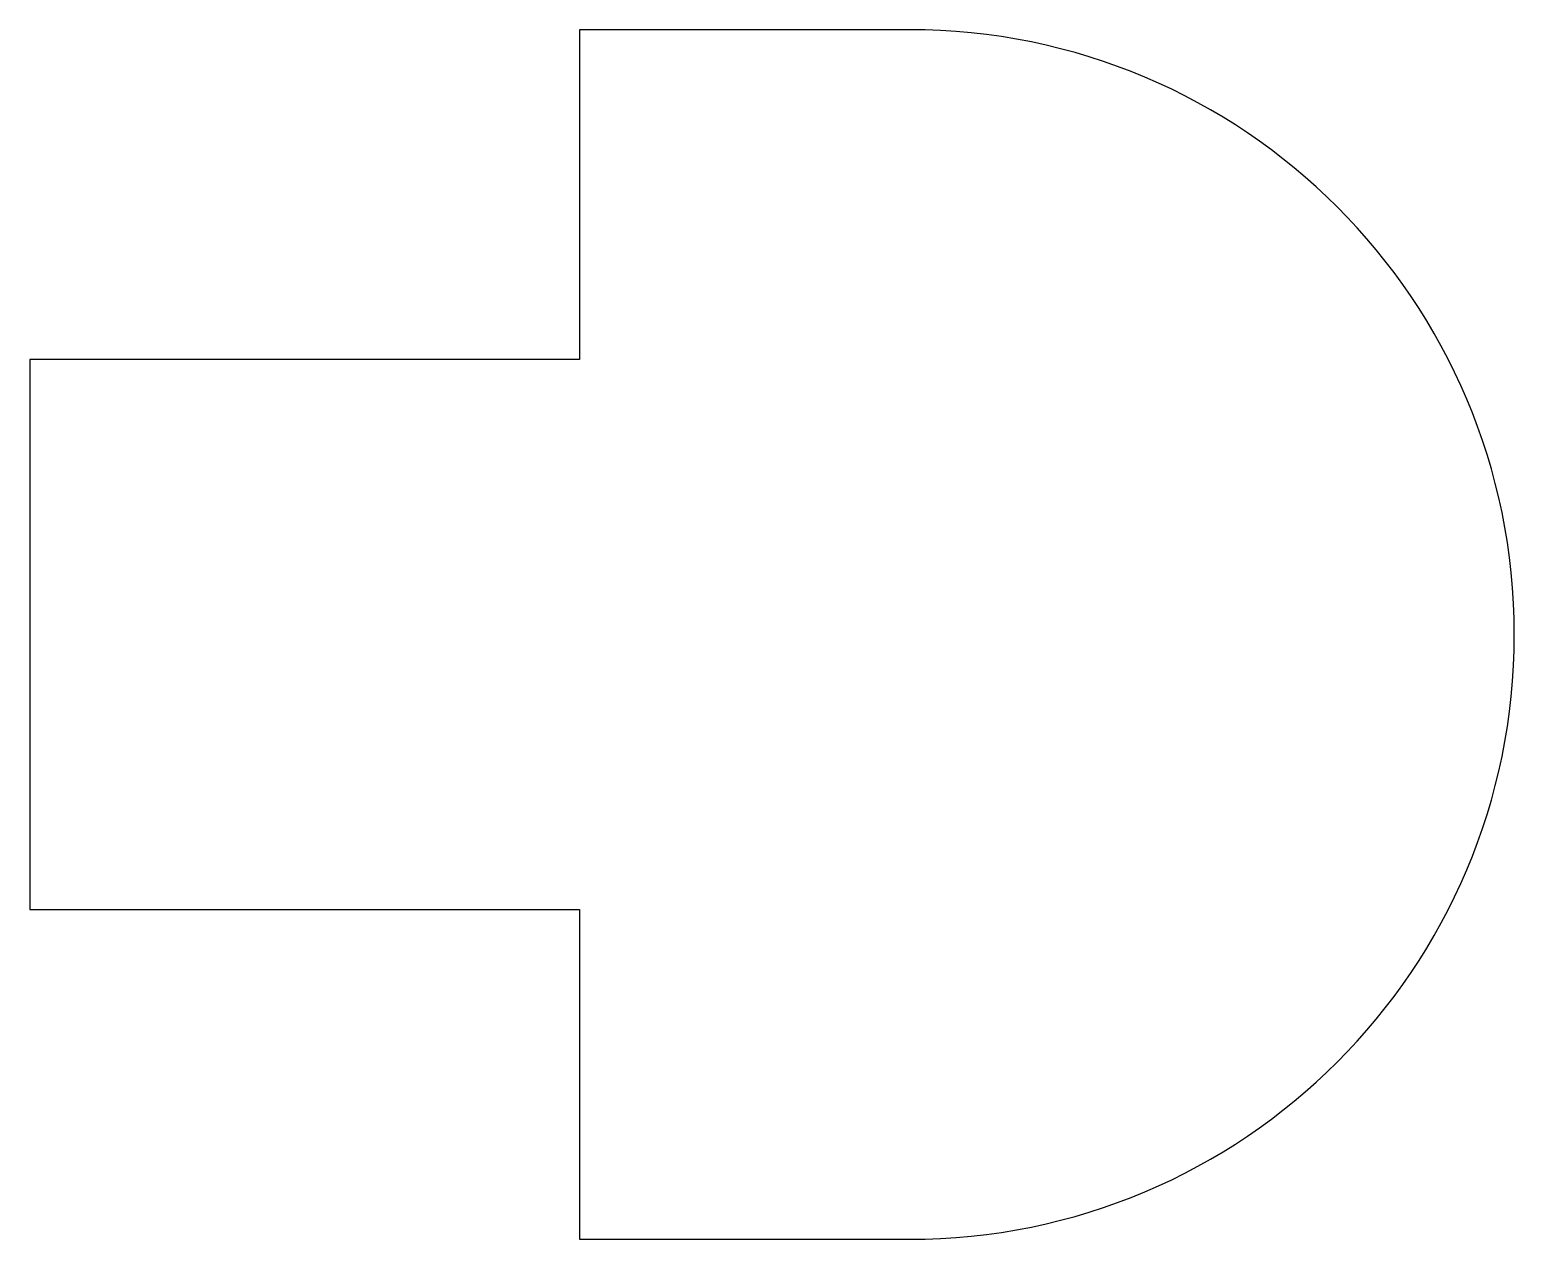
# Model space of a CAD drawing. Header units: millimetres. Extents: x 0 to 13.5, y -3 to 8.
import ezdxf

# ---------------------------------------------------------------- set-up
doc = ezdxf.new("R2010")
doc.units = ezdxf.units.MM
doc.layers.get('0').update_dxf_attribs({"linetype": 'CONTINUOUS', "true_color": 0x000000})

msp = doc.modelspace()

# ---------------------------------------------------------------- linework, layer by layer
for p, q in [((8, 8), (5, 8)), ((5, 8), (5, 5)), ((5, 5), (0, 5)), ((0, 5), (0, 0)), ((0, 0), (5, 0)), ((5, 0), (5, -3)), ((5, -3), (8, -3))]:
    msp.add_line(p, q)
msp.add_arc((8, 2.5), 5.5, 270, 90)

doc.saveas('drawing.dxf')
